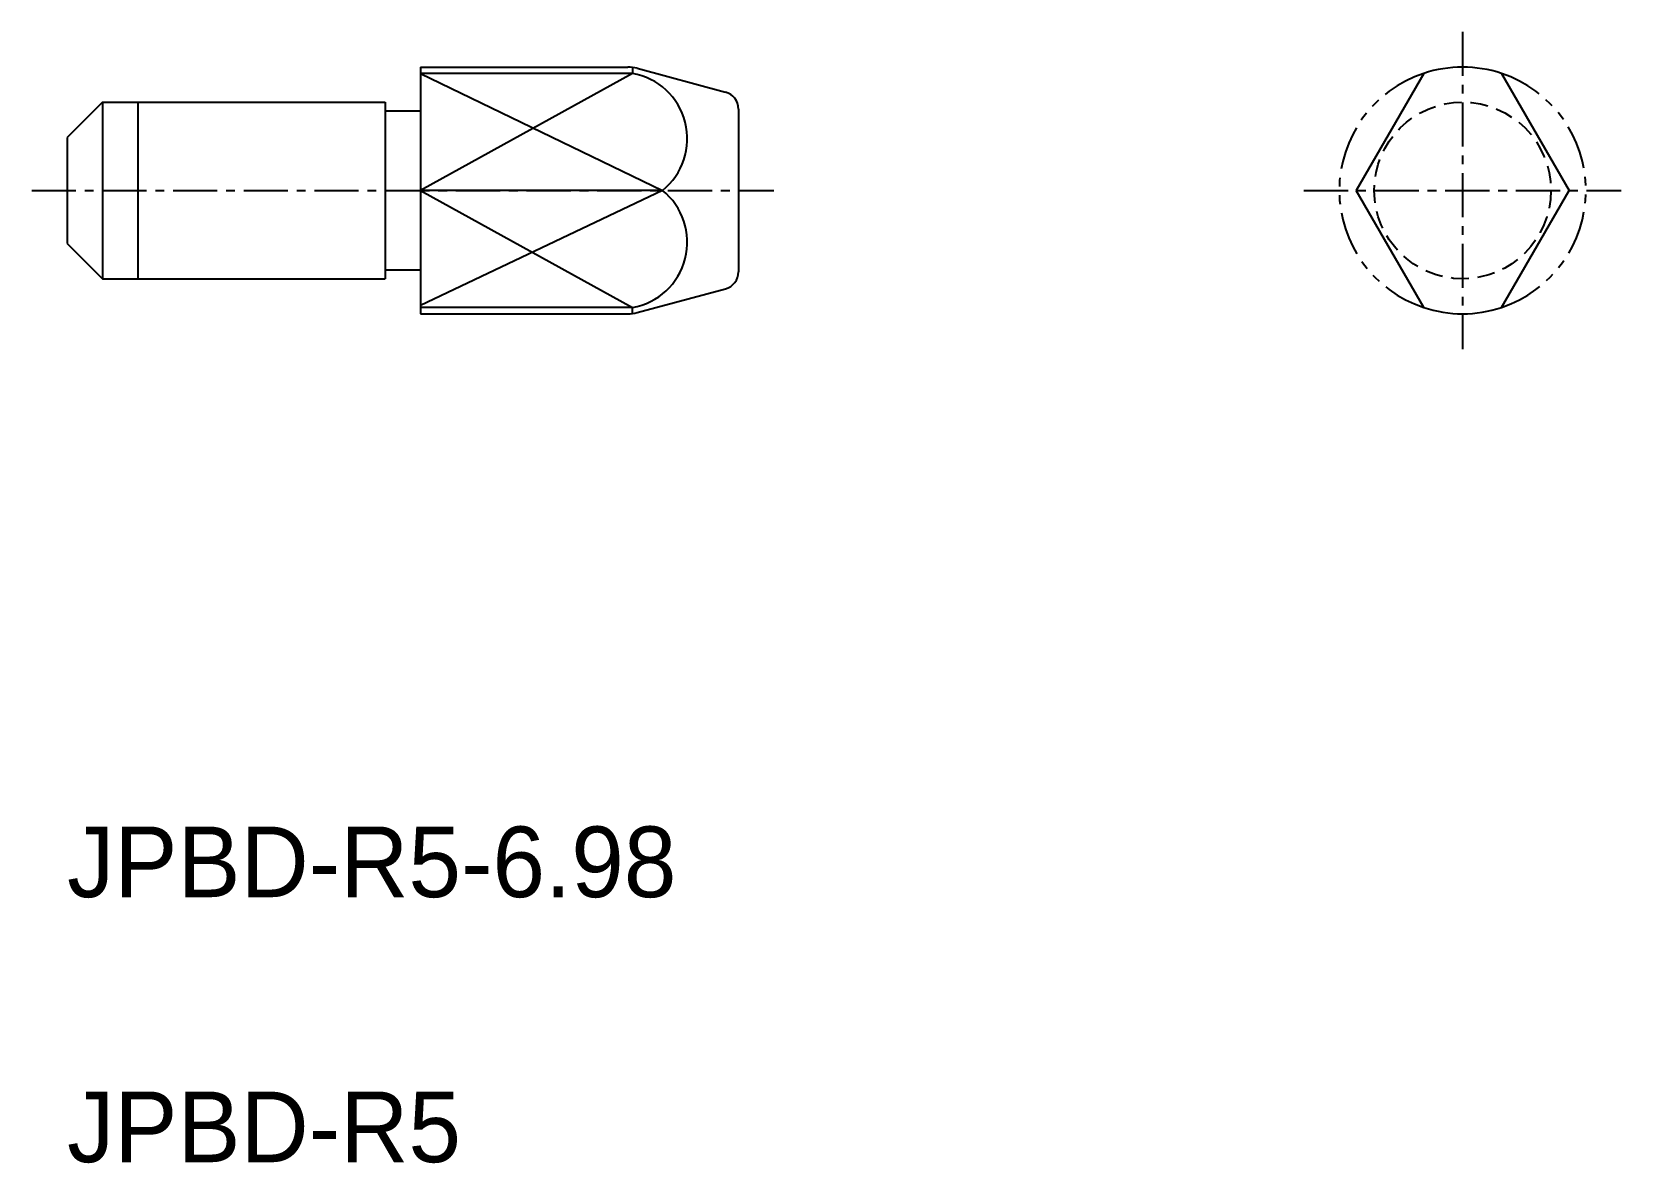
# Model space of a CAD drawing. Extents: x -1583 to -1538, y -463.5 to -431.5.
import ezdxf

# ---------------------------------------------------------------- set-up
doc = ezdxf.new("R2010")
doc.units = 0
for name, pattern in [('CENTER', [2, 1.25, -0.25, 0.25, -0.25]), ('DASHED', [0.75, 0.5, -0.25]), ('PHANTOM', [2.5, 1.25, -0.25, 0.25, -0.25, 0.25, -0.25])]:
    doc.linetypes.add(name, pattern=pattern)
doc.layers.get('0').update_dxf_attribs({"linetype": 'CONTINUOUS'})
doc.layers.add('CENTER', color=1, linetype='CENTER')

msp = doc.modelspace()

# ---------------------------------------------------------------- linework, layer by layer
at = {"color": 7, "linetype": 'CONTINUOUS'}
for p, q in [((-1571.963, -432.49), (-1566.095, -432.49)), ((-1571.963, -432.49), (-1571.963, -439.47)), ((-1565.963, -432.668), (-1571.963, -432.668)), ((-1565.963, -432.499), (-1565.963, -432.668)), ((-1565.836, -432.524), (-1563.334, -433.195)), ((-1543.573, -432.668), (-1545.486, -435.98)), ((-1541.373, -432.668), (-1539.461, -435.98)), ((-1580.963, -433.48), (-1581.963, -434.48)), ((-1580.963, -433.48), (-1580.963, -438.48)), ((-1580.963, -433.48), (-1572.963, -433.48)), ((-1572.963, -433.48), (-1572.963, -438.48)), ((-1572.963, -433.73), (-1571.963, -433.73)), ((-1562.963, -433.677), (-1562.963, -438.282)), ((-1581.963, -434.48), (-1581.963, -437.48)), ((-1565.115, -435.98), (-1571.963, -435.98)), ((-1543.573, -439.292), (-1545.486, -435.98)), ((-1541.373, -439.292), (-1539.461, -435.98)), ((-1581.963, -437.48), (-1580.963, -438.48)), ((-1580.963, -438.48), (-1572.963, -438.48)), ((-1572.963, -438.23), (-1571.963, -438.23)), ((-1565.836, -439.436), (-1563.334, -438.765)), ((-1565.963, -439.292), (-1571.963, -439.292)), ((-1565.963, -439.461), (-1565.963, -439.292)), ((-1571.963, -439.47), (-1566.095, -439.47))]:
    msp.add_line(p, q, dxfattribs=at)
at = {"color": 3, "linetype": 'CONTINUOUS'}
for p, q in [((-1565.963, -432.668), (-1571.963, -435.98)), ((-1571.963, -432.668), (-1565.115, -435.98)), ((-1579.963, -433.48), (-1579.963, -438.48)), ((-1571.963, -435.98), (-1565.963, -439.292)), ((-1565.115, -435.98), (-1571.963, -439.24))]:
    msp.add_line(p, q, dxfattribs=at)
at = {"color": 3, "linetype": 'DASHED'}
msp.add_circle((-1542.473, -435.98), 2.5, dxfattribs=at)
at = {"color": 7, "linetype": 'CONTINUOUS'}
for centre, radius, start, end in [((-1566.095, -433.49), 1, 75, 90), ((-1566.289, -434.516), 1.877, 308.7269, 80.014), ((-1542.473, -435.98), 3.49, 71.6279, 108.3721), ((-1563.463, -433.677), 0.5, 0, 75), ((-1566.289, -437.444), 1.877, 279.986, 51.2731), ((-1563.463, -438.282), 0.5, 285, 0), ((-1566.095, -438.47), 1, 270, 285), ((-1542.473, -435.98), 3.49, 251.6279, 288.3721)]:
    msp.add_arc(centre, radius, start, end, dxfattribs=at)
at = {"color": 3, "linetype": 'PHANTOM'}
for start, end in [(108.3721, 251.6279), (288.3721, 71.6279)]:
    msp.add_arc((-1542.473, -435.98), 3.49, start, end, dxfattribs=at)
at = {"layer": 'CENTER', "color": 1, "linetype": 'CENTER'}
for p, q in [((-1542.473, -431.49), (-1542.473, -440.47)), ((-1582.963, -435.98), (-1561.963, -435.98)), ((-1546.963, -435.98), (-1537.983, -435.98))]:
    msp.add_line(p, q, dxfattribs=at)

# ---------------------------------------------------------------- texts
at = {"color": 7, "linetype": 'CONTINUOUS'}
for s, p in [('JPBD-R5-6.98', (-1581.963, -455.98)), ('JPBD-R5', (-1581.963, -463.48))]:
    msp.add_text(s, height=2, dxfattribs=at).set_placement(p)

doc.saveas('drawing.dxf')
